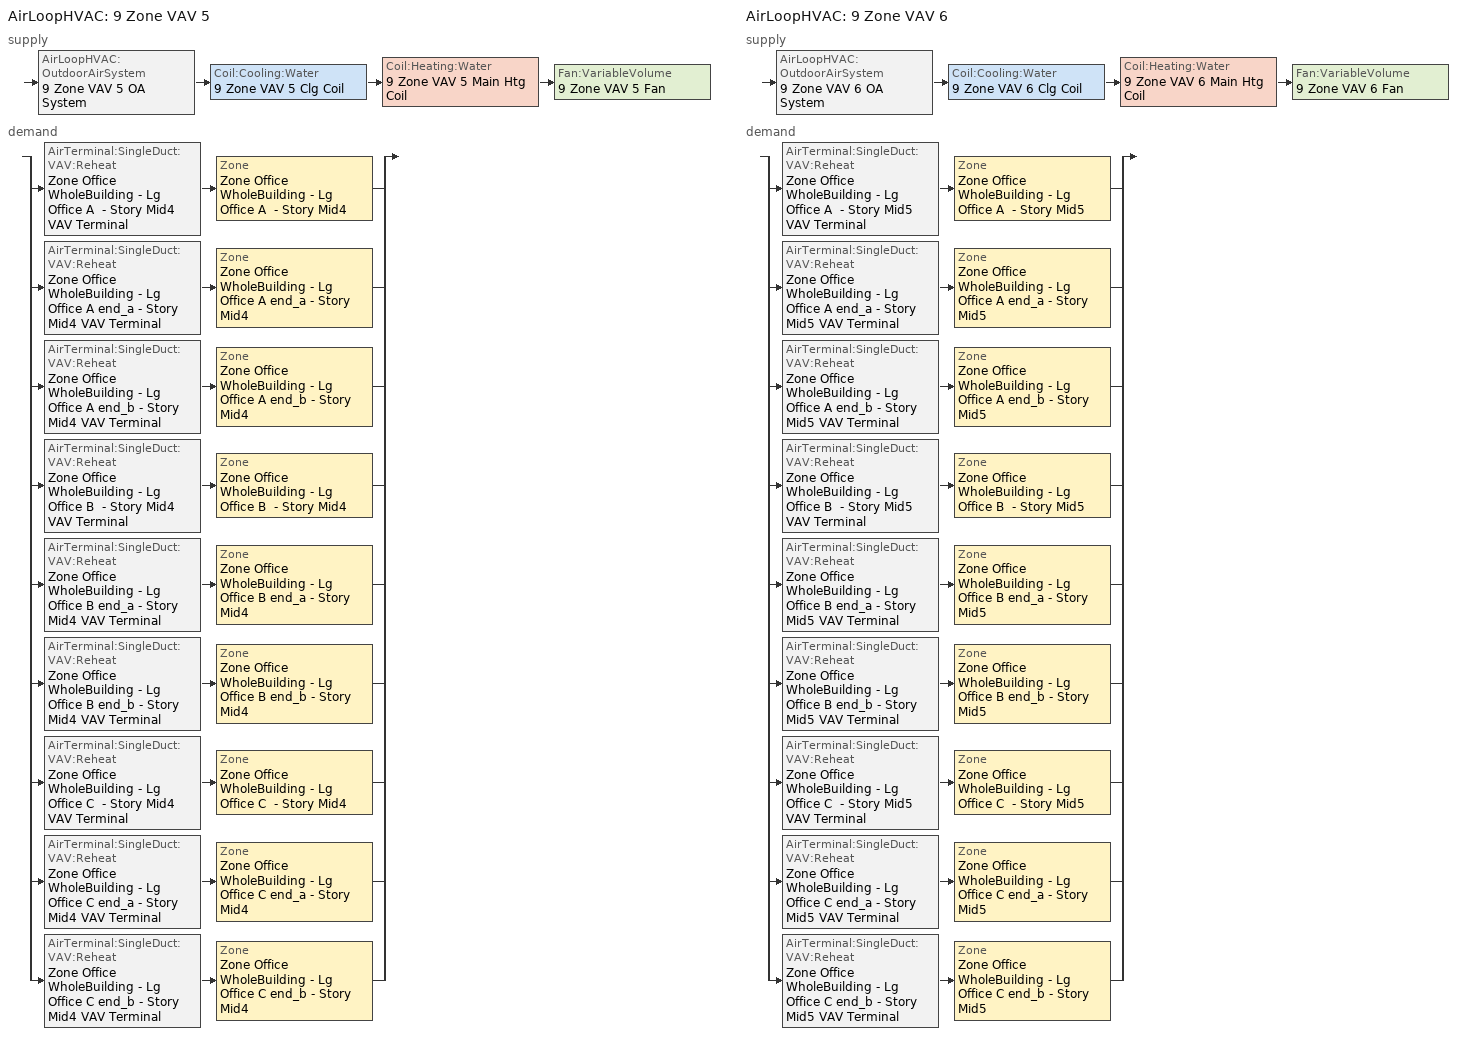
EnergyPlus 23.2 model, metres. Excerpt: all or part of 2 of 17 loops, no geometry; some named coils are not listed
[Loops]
AirLoopHVAC '9 Zone VAV 5'
 supply: AirLoopHVAC:OutdoorAirSystem '9 Zone VAV 5 OA System' > Coil:Cooling:Water '9 Zone VAV 5 Clg Coil' > Coil:Heating:Water '9 Zone VAV 5 Main Htg Coil' > Fan:VariableVolume '9 Zone VAV 5 Fan'
 demand: split
  | AirTerminal:SingleDuct:VAV:Reheat 'Zone Office WholeBuilding - Lg Office A  - Story Mid4 VAV Terminal' > Zone 'Zone Office WholeBuilding - Lg Office A  - Story Mid4'
  | AirTerminal:SingleDuct:VAV:Reheat 'Zone Office WholeBuilding - Lg Office A end_a - Story Mid4 VAV Terminal' > Zone 'Zone Office WholeBuilding - Lg Office A end_a - Story Mid4'
  | AirTerminal:SingleDuct:VAV:Reheat 'Zone Office WholeBuilding - Lg Office A end_b - Story Mid4 VAV Terminal' > Zone 'Zone Office WholeBuilding - Lg Office A end_b - Story Mid4'
  | AirTerminal:SingleDuct:VAV:Reheat 'Zone Office WholeBuilding - Lg Office B  - Story Mid4 VAV Terminal' > Zone 'Zone Office WholeBuilding - Lg Office B  - Story Mid4'
  | AirTerminal:SingleDuct:VAV:Reheat 'Zone Office WholeBuilding - Lg Office B end_a - Story Mid4 VAV Terminal' > Zone 'Zone Office WholeBuilding - Lg Office B end_a - Story Mid4'
  | AirTerminal:SingleDuct:VAV:Reheat 'Zone Office WholeBuilding - Lg Office B end_b - Story Mid4 VAV Terminal' > Zone 'Zone Office WholeBuilding - Lg Office B end_b - Story Mid4'
  | AirTerminal:SingleDuct:VAV:Reheat 'Zone Office WholeBuilding - Lg Office C  - Story Mid4 VAV Terminal' > Zone 'Zone Office WholeBuilding - Lg Office C  - Story Mid4'
  | AirTerminal:SingleDuct:VAV:Reheat 'Zone Office WholeBuilding - Lg Office C end_a - Story Mid4 VAV Terminal' > Zone 'Zone Office WholeBuilding - Lg Office C end_a - Story Mid4'
  | AirTerminal:SingleDuct:VAV:Reheat 'Zone Office WholeBuilding - Lg Office C end_b - Story Mid4 VAV Terminal' > Zone 'Zone Office WholeBuilding - Lg Office C end_b - Story Mid4'
AirLoopHVAC '9 Zone VAV 6'
 supply: AirLoopHVAC:OutdoorAirSystem '9 Zone VAV 6 OA System' > Coil:Cooling:Water '9 Zone VAV 6 Clg Coil' > Coil:Heating:Water '9 Zone VAV 6 Main Htg Coil' > Fan:VariableVolume '9 Zone VAV 6 Fan'
 demand: split
  | AirTerminal:SingleDuct:VAV:Reheat 'Zone Office WholeBuilding - Lg Office A  - Story Mid5 VAV Terminal' > Zone 'Zone Office WholeBuilding - Lg Office A  - Story Mid5'
  | AirTerminal:SingleDuct:VAV:Reheat 'Zone Office WholeBuilding - Lg Office A end_a - Story Mid5 VAV Terminal' > Zone 'Zone Office WholeBuilding - Lg Office A end_a - Story Mid5'
  | AirTerminal:SingleDuct:VAV:Reheat 'Zone Office WholeBuilding - Lg Office A end_b - Story Mid5 VAV Terminal' > Zone 'Zone Office WholeBuilding - Lg Office A end_b - Story Mid5'
  | AirTerminal:SingleDuct:VAV:Reheat 'Zone Office WholeBuilding - Lg Office B  - Story Mid5 VAV Terminal' > Zone 'Zone Office WholeBuilding - Lg Office B  - Story Mid5'
  | AirTerminal:SingleDuct:VAV:Reheat 'Zone Office WholeBuilding - Lg Office B end_a - Story Mid5 VAV Terminal' > Zone 'Zone Office WholeBuilding - Lg Office B end_a - Story Mid5'
  | AirTerminal:SingleDuct:VAV:Reheat 'Zone Office WholeBuilding - Lg Office B end_b - Story Mid5 VAV Terminal' > Zone 'Zone Office WholeBuilding - Lg Office B end_b - Story Mid5'
  | AirTerminal:SingleDuct:VAV:Reheat 'Zone Office WholeBuilding - Lg Office C  - Story Mid5 VAV Terminal' > Zone 'Zone Office WholeBuilding - Lg Office C  - Story Mid5'
  | AirTerminal:SingleDuct:VAV:Reheat 'Zone Office WholeBuilding - Lg Office C end_a - Story Mid5 VAV Terminal' > Zone 'Zone Office WholeBuilding - Lg Office C end_a - Story Mid5'
  | AirTerminal:SingleDuct:VAV:Reheat 'Zone Office WholeBuilding - Lg Office C end_b - Story Mid5 VAV Terminal' > Zone 'Zone Office WholeBuilding - Lg Office C end_b - Story Mid5'
[ZoneControl:Thermostat] Temperature Difference Between Cutout And Setpoint {deltaC}=0
Name | Zone or ZoneList | Control Type Schedule | Control 1
Zone Office WholeBuilding - Lg Office A  - Story Mid4 Thermostat | Zone Office WholeBuilding - Lg Office A  - Story Mid4 | Zone Office WholeBuilding - Lg Office A  - Story Mid4 Thermostat Schedule | Office WholeBuilding - Lg Office - ComStock DOE Ref Pre-1980 Thermostat 6
Zone Office WholeBuilding - Lg Office A  - Story Mid5 Thermostat | Zone Office WholeBuilding - Lg Office A  - Story Mid5 | Zone Office WholeBuilding - Lg Office A  - Story Mid5 Thermostat Schedule | Office WholeBuilding - Lg Office - ComStock DOE Ref Pre-1980 Thermostat 7
Zone Office WholeBuilding - Lg Office A end_a - Story Mid4 Thermostat | Zone Office WholeBuilding - Lg Office A end_a - Story Mid4 | Zone Office WholeBuilding - Lg Office A end_a - Story Mid4 Thermostat Schedule | Office WholeBuilding - Lg Office - ComStock DOE Ref Pre-1980 Thermostat 19
Zone Office WholeBuilding - Lg Office A end_a - Story Mid5 Thermostat | Zone Office WholeBuilding - Lg Office A end_a - Story Mid5 | Zone Office WholeBuilding - Lg Office A end_a - Story Mid5 Thermostat Schedule | Office WholeBuilding - Lg Office - ComStock DOE Ref Pre-1980 Thermostat 20
Zone Office WholeBuilding - Lg Office A end_b - Story Mid4 Thermostat | Zone Office WholeBuilding - Lg Office A end_b - Story Mid4 | Zone Office WholeBuilding - Lg Office A end_b - Story Mid4 Thermostat Schedule | Office WholeBuilding - Lg Office - ComStock DOE Ref Pre-1980 Thermostat 31
Zone Office WholeBuilding - Lg Office A end_b - Story Mid5 Thermostat | Zone Office WholeBuilding - Lg Office A end_b - Story Mid5 | Zone Office WholeBuilding - Lg Office A end_b - Story Mid5 Thermostat Schedule | Office WholeBuilding - Lg Office - ComStock DOE Ref Pre-1980 Thermostat 32
Zone Office WholeBuilding - Lg Office B  - Story Mid4 Thermostat | Zone Office WholeBuilding - Lg Office B  - Story Mid4 | Zone Office WholeBuilding - Lg Office B  - Story Mid4 Thermostat Schedule | Office WholeBuilding - Lg Office - ComStock DOE Ref Pre-1980 Thermostat 44
Zone Office WholeBuilding - Lg Office B  - Story Mid5 Thermostat | Zone Office WholeBuilding - Lg Office B  - Story Mid5 | Zone Office WholeBuilding - Lg Office B  - Story Mid5 Thermostat Schedule | Office WholeBuilding - Lg Office - ComStock DOE Ref Pre-1980 Thermostat 45
Zone Office WholeBuilding - Lg Office B end_a - Story Mid4 Thermostat | Zone Office WholeBuilding - Lg Office B end_a - Story Mid4 | Zone Office WholeBuilding - Lg Office B end_a - Story Mid4 Thermostat Schedule | Office WholeBuilding - Lg Office - ComStock DOE Ref Pre-1980 Thermostat 57
Zone Office WholeBuilding - Lg Office B end_a - Story Mid5 Thermostat | Zone Office WholeBuilding - Lg Office B end_a - Story Mid5 | Zone Office WholeBuilding - Lg Office B end_a - Story Mid5 Thermostat Schedule | Office WholeBuilding - Lg Office - ComStock DOE Ref Pre-1980 Thermostat 58
Zone Office WholeBuilding - Lg Office B end_b - Story Mid4 Thermostat | Zone Office WholeBuilding - Lg Office B end_b - Story Mid4 | Zone Office WholeBuilding - Lg Office B end_b - Story Mid4 Thermostat Schedule | Office WholeBuilding - Lg Office - ComStock DOE Ref Pre-1980 Thermostat 69
Zone Office WholeBuilding - Lg Office B end_b - Story Mid5 Thermostat | Zone Office WholeBuilding - Lg Office B end_b - Story Mid5 | Zone Office WholeBuilding - Lg Office B end_b - Story Mid5 Thermostat Schedule | Office WholeBuilding - Lg Office - ComStock DOE Ref Pre-1980 Thermostat 70
Zone Office WholeBuilding - Lg Office C  - Story Mid4 Thermostat | Zone Office WholeBuilding - Lg Office C  - Story Mid4 | Zone Office WholeBuilding - Lg Office C  - Story Mid4 Thermostat Schedule | Office WholeBuilding - Lg Office - ComStock DOE Ref Pre-1980 Thermostat 82
Zone Office WholeBuilding - Lg Office C  - Story Mid5 Thermostat | Zone Office WholeBuilding - Lg Office C  - Story Mid5 | Zone Office WholeBuilding - Lg Office C  - Story Mid5 Thermostat Schedule | Office WholeBuilding - Lg Office - ComStock DOE Ref Pre-1980 Thermostat 83
Zone Office WholeBuilding - Lg Office C end_a - Story Mid4 Thermostat | Zone Office WholeBuilding - Lg Office C end_a - Story Mid4 | Zone Office WholeBuilding - Lg Office C end_a - Story Mid4 Thermostat Schedule | Office WholeBuilding - Lg Office - ComStock DOE Ref Pre-1980 Thermostat 95
Zone Office WholeBuilding - Lg Office C end_a - Story Mid5 Thermostat | Zone Office WholeBuilding - Lg Office C end_a - Story Mid5 | Zone Office WholeBuilding - Lg Office C end_a - Story Mid5 Thermostat Schedule | Office WholeBuilding - Lg Office - ComStock DOE Ref Pre-1980 Thermostat 96
Zone Office WholeBuilding - Lg Office C end_b - Story Mid4 Thermostat | Zone Office WholeBuilding - Lg Office C end_b - Story Mid4 | Zone Office WholeBuilding - Lg Office C end_b - Story Mid4 Thermostat Schedule | Office WholeBuilding - Lg Office - ComStock DOE Ref Pre-1980 Thermostat 107
Zone Office WholeBuilding - Lg Office C end_b - Story Mid5 Thermostat | Zone Office WholeBuilding - Lg Office C end_b - Story Mid5 | Zone Office WholeBuilding - Lg Office C end_b - Story Mid5 Thermostat Schedule | Office WholeBuilding - Lg Office - ComStock DOE Ref Pre-1980 Thermostat 108
[ThermostatSetpoint:DualSetpoint] Heating Setpoint Temperature Schedule=Large Office HtgSetp; Cooling Setpoint Temperature Schedule=Large Office ClgSetp
Office WholeBuilding - Lg Office - ComStock DOE Ref Pre-1980 Thermostat 6; Office WholeBuilding - Lg Office - ComStock DOE Ref Pre-1980 Thermostat 7; Office WholeBuilding - Lg Office - ComStock DOE Ref Pre-1980 Thermostat 19; Office WholeBuilding - Lg Office - ComStock DOE Ref Pre-1980 Thermostat 20; Office WholeBuilding - Lg Office - ComStock DOE Ref Pre-1980 Thermostat 31; Office WholeBuilding - Lg Office - ComStock DOE Ref Pre-1980 Thermostat 32; Office WholeBuilding - Lg Office - ComStock DOE Ref Pre-1980 Thermostat 44; Office WholeBuilding - Lg Office - ComStock DOE Ref Pre-1980 Thermostat 45; Office WholeBuilding - Lg Office - ComStock DOE Ref Pre-1980 Thermostat 57; Office WholeBuilding - Lg Office - ComStock DOE Ref Pre-1980 Thermostat 58; Office WholeBuilding - Lg Office - ComStock DOE Ref Pre-1980 Thermostat 69; Office WholeBuilding - Lg Office - ComStock DOE Ref Pre-1980 Thermostat 70; Office WholeBuilding - Lg Office - ComStock DOE Ref Pre-1980 Thermostat 82; Office WholeBuilding - Lg Office - ComStock DOE Ref Pre-1980 Thermostat 83; Office WholeBuilding - Lg Office - ComStock DOE Ref Pre-1980 Thermostat 95; Office WholeBuilding - Lg Office - ComStock DOE Ref Pre-1980 Thermostat 96; Office WholeBuilding - Lg Office - ComStock DOE Ref Pre-1980 Thermostat 107; Office WholeBuilding - Lg Office - ComStock DOE Ref Pre-1980 Thermostat 108
[AirTerminal:SingleDuct:VAV:Reheat] Availability Schedule=Always On Discrete; Maximum Air Flow Rate {m3/s}=Autosize; Zone Minimum Air Flow Input Method=Constant; Constant Minimum Air Flow Fraction=0.3; Fixed Minimum Air Flow Rate {m3/s}=0; Maximum Hot Water or Steam Flow Rate {m3/s}=Autosize; Minimum Hot Water or Steam Flow Rate {m3/s}=0; Convergence Tolerance=0.001; Damper Heating Action=ReverseWithLimits; Maximum Flow per Zone Floor Area During Reheat {m3/s-m2}=Autocalculate; Maximum Flow Fraction During Reheat=0.5; Maximum Reheat Air Temperature {C}=40
Name | Reheat Coil
Zone Office WholeBuilding - Lg Office A  - Story Mid4 VAV Terminal | Zone Office WholeBuilding - Lg Office A  - Story Mid4 Reheat Coil
Zone Office WholeBuilding - Lg Office A  - Story Mid5 VAV Terminal | Zone Office WholeBuilding - Lg Office A  - Story Mid5 Reheat Coil
Zone Office WholeBuilding - Lg Office A end_a - Story Mid4 VAV Terminal | Zone Office WholeBuilding - Lg Office A end_a - Story Mid4 Reheat Coil
Zone Office WholeBuilding - Lg Office A end_a - Story Mid5 VAV Terminal | Zone Office WholeBuilding - Lg Office A end_a - Story Mid5 Reheat Coil
Zone Office WholeBuilding - Lg Office A end_b - Story Mid4 VAV Terminal | Zone Office WholeBuilding - Lg Office A end_b - Story Mid4 Reheat Coil
Zone Office WholeBuilding - Lg Office A end_b - Story Mid5 VAV Terminal | Zone Office WholeBuilding - Lg Office A end_b - Story Mid5 Reheat Coil
Zone Office WholeBuilding - Lg Office B  - Story Mid4 VAV Terminal | Zone Office WholeBuilding - Lg Office B  - Story Mid4 Reheat Coil
Zone Office WholeBuilding - Lg Office B  - Story Mid5 VAV Terminal | Zone Office WholeBuilding - Lg Office B  - Story Mid5 Reheat Coil
Zone Office WholeBuilding - Lg Office B end_a - Story Mid4 VAV Terminal | Zone Office WholeBuilding - Lg Office B end_a - Story Mid4 Reheat Coil
Zone Office WholeBuilding - Lg Office B end_a - Story Mid5 VAV Terminal | Zone Office WholeBuilding - Lg Office B end_a - Story Mid5 Reheat Coil
Zone Office WholeBuilding - Lg Office B end_b - Story Mid4 VAV Terminal | Zone Office WholeBuilding - Lg Office B end_b - Story Mid4 Reheat Coil
Zone Office WholeBuilding - Lg Office B end_b - Story Mid5 VAV Terminal | Zone Office WholeBuilding - Lg Office B end_b - Story Mid5 Reheat Coil
Zone Office WholeBuilding - Lg Office C  - Story Mid4 VAV Terminal | Zone Office WholeBuilding - Lg Office C  - Story Mid4 Reheat Coil
Zone Office WholeBuilding - Lg Office C  - Story Mid5 VAV Terminal | Zone Office WholeBuilding - Lg Office C  - Story Mid5 Reheat Coil
Zone Office WholeBuilding - Lg Office C end_a - Story Mid4 VAV Terminal | Zone Office WholeBuilding - Lg Office C end_a - Story Mid4 Reheat Coil
Zone Office WholeBuilding - Lg Office C end_a - Story Mid5 VAV Terminal | Zone Office WholeBuilding - Lg Office C end_a - Story Mid5 Reheat Coil
Zone Office WholeBuilding - Lg Office C end_b - Story Mid4 VAV Terminal | Zone Office WholeBuilding - Lg Office C end_b - Story Mid4 Reheat Coil
Zone Office WholeBuilding - Lg Office C end_b - Story Mid5 VAV Terminal | Zone Office WholeBuilding - Lg Office C end_b - Story Mid5 Reheat Coil
[Coil:Heating:Water] Availability Schedule=Always On Discrete; U-Factor Times Area Value {W/K}=Autosize; Maximum Water Flow Rate {m3/s}=Autosize; Performance Input Method=UFactorTimesAreaAndDesignWaterFlowRate; Rated Capacity {W}=Autosize; Rated Inlet Water Temperature {C}=82.2222; Rated Inlet Air Temperature {C}=7.22222; Rated Outlet Water Temperature {C}=71.1111; Rated Outlet Air Temperature {C}=12.7778; Rated Ratio for Air and Water Convection=0.5
9 Zone VAV 5 Main Htg Coil; 9 Zone VAV 6 Main Htg Coil
[Zone equipment]
Zone Office WholeBuilding - Lg Office A  - Story Mid4: Zone Office WholeBuilding - Lg Office A  - Story Mid4 VAV Terminal
Zone Office WholeBuilding - Lg Office A  - Story Mid5: Zone Office WholeBuilding - Lg Office A  - Story Mid5 VAV Terminal
Zone Office WholeBuilding - Lg Office A end_a - Story Mid4: Zone Office WholeBuilding - Lg Office A end_a - Story Mid4 VAV Terminal
Zone Office WholeBuilding - Lg Office A end_a - Story Mid5: Zone Office WholeBuilding - Lg Office A end_a - Story Mid5 VAV Terminal
Zone Office WholeBuilding - Lg Office A end_b - Story Mid4: Zone Office WholeBuilding - Lg Office A end_b - Story Mid4 VAV Terminal
Zone Office WholeBuilding - Lg Office A end_b - Story Mid5: Zone Office WholeBuilding - Lg Office A end_b - Story Mid5 VAV Terminal
Zone Office WholeBuilding - Lg Office B  - Story Mid4: Zone Office WholeBuilding - Lg Office B  - Story Mid4 VAV Terminal
Zone Office WholeBuilding - Lg Office B  - Story Mid5: Zone Office WholeBuilding - Lg Office B  - Story Mid5 VAV Terminal
Zone Office WholeBuilding - Lg Office B end_a - Story Mid4: Zone Office WholeBuilding - Lg Office B end_a - Story Mid4 VAV Terminal
Zone Office WholeBuilding - Lg Office B end_a - Story Mid5: Zone Office WholeBuilding - Lg Office B end_a - Story Mid5 VAV Terminal
Zone Office WholeBuilding - Lg Office B end_b - Story Mid4: Zone Office WholeBuilding - Lg Office B end_b - Story Mid4 VAV Terminal
Zone Office WholeBuilding - Lg Office B end_b - Story Mid5: Zone Office WholeBuilding - Lg Office B end_b - Story Mid5 VAV Terminal
Zone Office WholeBuilding - Lg Office C  - Story Mid4: Zone Office WholeBuilding - Lg Office C  - Story Mid4 VAV Terminal
Zone Office WholeBuilding - Lg Office C  - Story Mid5: Zone Office WholeBuilding - Lg Office C  - Story Mid5 VAV Terminal
Zone Office WholeBuilding - Lg Office C end_a - Story Mid4: Zone Office WholeBuilding - Lg Office C end_a - Story Mid4 VAV Terminal
Zone Office WholeBuilding - Lg Office C end_a - Story Mid5: Zone Office WholeBuilding - Lg Office C end_a - Story Mid5 VAV Terminal
Zone Office WholeBuilding - Lg Office C end_b - Story Mid4: Zone Office WholeBuilding - Lg Office C end_b - Story Mid4 VAV Terminal
Zone Office WholeBuilding - Lg Office C end_b - Story Mid5: Zone Office WholeBuilding - Lg Office C end_b - Story Mid5 VAV Terminal
[Sizing:Zone] Zone Cooling Design Supply Air Temperature Input Method=SupplyAirTemperature; Zone Cooling Design Supply Air Temperature {C}=12.7778; Zone Cooling Design Supply Air Temperature Difference {deltaC}=11.11; Zone Heating Design Supply Air Temperature Input Method=SupplyAirTemperature; Zone Heating Design Supply Air Temperature {C}=40; Zone Heating Design Supply Air Temperature Difference {deltaC}=11.11; Zone Cooling Design Supply Air Humidity Ratio {kgWater/kgDryAir}=0.0085; Zone Heating Design Supply Air Humidity Ratio {kgWater/kgDryAir}=0.008; Cooling Design Air Flow Method=DesignDayWithLimit; Cooling Design Air Flow Rate {m3/s}=0; Cooling Minimum Air Flow per Zone Floor Area {m3/s-m2}=0.000762; Cooling Minimum Air Flow {m3/s}=0; Cooling Minimum Air Flow Fraction=0; Heating Design Air Flow Method=DesignDay; Heating Design Air Flow Rate {m3/s}=0; Heating Maximum Air Flow per Zone Floor Area {m3/s-m2}=0.002032; Heating Maximum Air Flow {m3/s}=0.141576; Heating Maximum Air Flow Fraction=0.3; Account for Dedicated Outdoor Air System=No; Zone Load Sizing Method=Sensible Load Only No Latent Load; Zone Latent Cooling Design Supply Air Humidity Ratio Input Method=HumidityRatioDifference; Zone Cooling Design Supply Air Humidity Ratio Difference {kgWater/kgDryAir}=0.005; Zone Latent Heating Design Supply Air Humidity Ratio Input Method=HumidityRatioDifference; Zone Humidification Design Supply Air Humidity Ratio Difference {kgWater/kgDryAir}=0.005
Name | Design Specification Outdoor Air Object
Zone Office WholeBuilding - Lg Office A  - Story Mid4 | Zone Office WholeBuilding - Lg Office A  - Story Mid4 DSOA Space List
Zone Office WholeBuilding - Lg Office A  - Story Mid5 | Zone Office WholeBuilding - Lg Office A  - Story Mid5 DSOA Space List
Zone Office WholeBuilding - Lg Office A end_a - Story Mid4 | Zone Office WholeBuilding - Lg Office A end_a - Story Mid4 DSOA Space List
Zone Office WholeBuilding - Lg Office A end_a - Story Mid5 | Zone Office WholeBuilding - Lg Office A end_a - Story Mid5 DSOA Space List
Zone Office WholeBuilding - Lg Office A end_b - Story Mid4 | Zone Office WholeBuilding - Lg Office A end_b - Story Mid4 DSOA Space List
Zone Office WholeBuilding - Lg Office A end_b - Story Mid5 | Zone Office WholeBuilding - Lg Office A end_b - Story Mid5 DSOA Space List
Zone Office WholeBuilding - Lg Office B  - Story Mid4 | Zone Office WholeBuilding - Lg Office B  - Story Mid4 DSOA Space List
Zone Office WholeBuilding - Lg Office B  - Story Mid5 | Zone Office WholeBuilding - Lg Office B  - Story Mid5 DSOA Space List
Zone Office WholeBuilding - Lg Office B end_a - Story Mid4 | Zone Office WholeBuilding - Lg Office B end_a - Story Mid4 DSOA Space List
Zone Office WholeBuilding - Lg Office B end_a - Story Mid5 | Zone Office WholeBuilding - Lg Office B end_a - Story Mid5 DSOA Space List
Zone Office WholeBuilding - Lg Office B end_b - Story Mid4 | Zone Office WholeBuilding - Lg Office B end_b - Story Mid4 DSOA Space List
Zone Office WholeBuilding - Lg Office B end_b - Story Mid5 | Zone Office WholeBuilding - Lg Office B end_b - Story Mid5 DSOA Space List
Zone Office WholeBuilding - Lg Office C  - Story Mid4 | Zone Office WholeBuilding - Lg Office C  - Story Mid4 DSOA Space List
Zone Office WholeBuilding - Lg Office C  - Story Mid5 | Zone Office WholeBuilding - Lg Office C  - Story Mid5 DSOA Space List
Zone Office WholeBuilding - Lg Office C end_a - Story Mid4 | Zone Office WholeBuilding - Lg Office C end_a - Story Mid4 DSOA Space List
Zone Office WholeBuilding - Lg Office C end_a - Story Mid5 | Zone Office WholeBuilding - Lg Office C end_a - Story Mid5 DSOA Space List
Zone Office WholeBuilding - Lg Office C end_b - Story Mid4 | Zone Office WholeBuilding - Lg Office C end_b - Story Mid4 DSOA Space List
Zone Office WholeBuilding - Lg Office C end_b - Story Mid5 | Zone Office WholeBuilding - Lg Office C end_b - Story Mid5 DSOA Space List
[Controller:MechanicalVentilation] Demand Controlled Ventilation=No; System Outdoor Air Method=ZoneSum; Design Specification Outdoor Air Object Name 1=Office WholeBuilding - Lg Office Ventilation; Design Specification Outdoor Air Object Name 2=Office WholeBuilding - Lg Office Ventilation; Design Specification Outdoor Air Object Name 3=Office WholeBuilding - Lg Office Ventilation; Design Specification Outdoor Air Object Name 4=Office WholeBuilding - Lg Office Ventilation; Design Specification Outdoor Air Object Name 5=Office WholeBuilding - Lg Office Ventilation; Design Specification Outdoor Air Object Name 6=Office WholeBuilding - Lg Office Ventilation; Design Specification Outdoor Air Object Name 7=Office WholeBuilding - Lg Office Ventilation; Design Specification Outdoor Air Object Name 8=Office WholeBuilding - Lg Office Ventilation; Design Specification Outdoor Air Object Name 9=Office WholeBuilding - Lg Office Ventilation
Name | Availability Schedule | Zone or ZoneList Name 1 | Zone or ZoneList Name 2 | Zone or ZoneList Name 3 | Zone or ZoneList Name 4 | Zone or ZoneList Name 5 | Zone or ZoneList Name 6 | Zone or ZoneList Name 7 | Zone or ZoneList Name 8 | Zone or ZoneList Name 9
9 Zone VAV 5 Vent Controller | 9 Zone VAV 5_night_ventcycle_schedule | Zone Office WholeBuilding - Lg Office A  - Story Mid4 | Zone Office WholeBuilding - Lg Office A end_a - Story Mid4 | Zone Office WholeBuilding - Lg Office A end_b - Story Mid4 | Zone Office WholeBuilding - Lg Office B  - Story Mid4 | Zone Office WholeBuilding - Lg Office B end_a - Story Mid4 | Zone Office WholeBuilding - Lg Office B end_b - Story Mid4 | Zone Office WholeBuilding - Lg Office C  - Story Mid4 | Zone Office WholeBuilding - Lg Office C end_a - Story Mid4 | Zone Office WholeBuilding - Lg Office C end_b - Story Mid4
9 Zone VAV 6 Vent Controller | 9 Zone VAV 6_night_ventcycle_schedule | Zone Office WholeBuilding - Lg Office A  - Story Mid5 | Zone Office WholeBuilding - Lg Office A end_a - Story Mid5 | Zone Office WholeBuilding - Lg Office A end_b - Story Mid5 | Zone Office WholeBuilding - Lg Office B  - Story Mid5 | Zone Office WholeBuilding - Lg Office B end_a - Story Mid5 | Zone Office WholeBuilding - Lg Office B end_b - Story Mid5 | Zone Office WholeBuilding - Lg Office C  - Story Mid5 | Zone Office WholeBuilding - Lg Office C end_a - Story Mid5 | Zone Office WholeBuilding - Lg Office C end_b - Story Mid5
[DesignSpecification:OutdoorAir]
Office WholeBuilding - Lg Office Ventilation: Outdoor Air Method=Sum; Outdoor Air Flow per Person {m3/s-person}=0.00943895; Outdoor Air Flow per Zone Floor Area {m3/s-m2}=0; Outdoor Air Flow per Zone {m3/s}=0; Outdoor Air Flow Air Changes per Hour {1/hr}=0
[DesignSpecification:OutdoorAir:SpaceList] Space Design Specification Outdoor Air Object Name 1=Office WholeBuilding - Lg Office Ventilation
Name | Space Name 1
Zone Office WholeBuilding - Lg Office A  - Story Mid4 DSOA Space List | Office WholeBuilding - Lg Office A  - Story Mid4
Zone Office WholeBuilding - Lg Office A  - Story Mid5 DSOA Space List | Office WholeBuilding - Lg Office A  - Story Mid5
Zone Office WholeBuilding - Lg Office A end_a - Story Mid4 DSOA Space List | Office WholeBuilding - Lg Office A end_a - Story Mid4
Zone Office WholeBuilding - Lg Office A end_a - Story Mid5 DSOA Space List | Office WholeBuilding - Lg Office A end_a - Story Mid5
Zone Office WholeBuilding - Lg Office A end_b - Story Mid4 DSOA Space List | Office WholeBuilding - Lg Office A end_b - Story Mid4
Zone Office WholeBuilding - Lg Office A end_b - Story Mid5 DSOA Space List | Office WholeBuilding - Lg Office A end_b - Story Mid5
Zone Office WholeBuilding - Lg Office B  - Story Mid4 DSOA Space List | Office WholeBuilding - Lg Office B  - Story Mid4
Zone Office WholeBuilding - Lg Office B  - Story Mid5 DSOA Space List | Office WholeBuilding - Lg Office B  - Story Mid5
Zone Office WholeBuilding - Lg Office B end_a - Story Mid4 DSOA Space List | Office WholeBuilding - Lg Office B end_a - Story Mid4
Zone Office WholeBuilding - Lg Office B end_a - Story Mid5 DSOA Space List | Office WholeBuilding - Lg Office B end_a - Story Mid5
Zone Office WholeBuilding - Lg Office B end_b - Story Mid4 DSOA Space List | Office WholeBuilding - Lg Office B end_b - Story Mid4
Zone Office WholeBuilding - Lg Office B end_b - Story Mid5 DSOA Space List | Office WholeBuilding - Lg Office B end_b - Story Mid5
Zone Office WholeBuilding - Lg Office C  - Story Mid4 DSOA Space List | Office WholeBuilding - Lg Office C  - Story Mid4
Zone Office WholeBuilding - Lg Office C  - Story Mid5 DSOA Space List | Office WholeBuilding - Lg Office C  - Story Mid5
Zone Office WholeBuilding - Lg Office C end_a - Story Mid4 DSOA Space List | Office WholeBuilding - Lg Office C end_a - Story Mid4
Zone Office WholeBuilding - Lg Office C end_a - Story Mid5 DSOA Space List | Office WholeBuilding - Lg Office C end_a - Story Mid5
Zone Office WholeBuilding - Lg Office C end_b - Story Mid4 DSOA Space List | Office WholeBuilding - Lg Office C end_b - Story Mid4
Zone Office WholeBuilding - Lg Office C end_b - Story Mid5 DSOA Space List | Office WholeBuilding - Lg Office C end_b - Story Mid5
[AirLoopHVAC] Design Supply Air Flow Rate {m3/s}=AutoSize; Design Return Air Flow Fraction of Supply Air Flow=1
9 Zone VAV 5; 9 Zone VAV 6
[Sizing:System] Type of Load to Size On=Sensible; Design Outdoor Air Flow Rate {m3/s}=Autosize; Central Heating Maximum System Air Flow Ratio=0.3; Preheat Design Temperature {C}=7.22222; Preheat Design Humidity Ratio {kgWater/kgDryAir}=0.008; Precool Design Temperature {C}=12.7778; Precool Design Humidity Ratio {kgWater/kgDryAir}=0.008; Central Cooling Design Supply Air Temperature {C}=12.7778; Central Heating Design Supply Air Temperature {C}=12.7778; Type of Zone Sum to Use=Coincident; 100% Outdoor Air in Cooling=No; 100% Outdoor Air in Heating=No; Central Cooling Design Supply Air Humidity Ratio {kgWater/kgDryAir}=0.0085; Central Heating Design Supply Air Humidity Ratio {kgWater/kgDryAir}=0.008; Cooling Supply Air Flow Rate Method=DesignDay; Cooling Supply Air Flow Rate {m3/s}=0; Cooling Supply Air Flow Rate Per Floor Area {m3/s-m2}=0.00996765; Cooling Fraction of Autosized Cooling Supply Air Flow Rate=1; Cooling Supply Air Flow Rate Per Unit Cooling Capacity {m3/s-W}=3.94755e-05; Heating Supply Air Flow Rate Method=DesignDay; Heating Supply Air Flow Rate {m3/s}=0; Heating Supply Air Flow Rate Per Floor Area {m3/s-m2}=0.00996765; Heating Fraction of Autosized Heating Supply Air Flow Rate=1; Heating Fraction of Autosized Cooling Supply Air Flow Rate=1; Heating Supply Air Flow Rate Per Unit Heating Capacity {m3/s-W}=3.15882e-05; System Outdoor Air Method=ZoneSum; Zone Maximum Outdoor Air Fraction=1; Cooling Design Capacity Method=CoolingDesignCapacity; Cooling Design Capacity {W}=Autosize; Cooling Design Capacity Per Floor Area {W/m2}=234.7; Fraction of Autosized Cooling Design Capacity=1; Heating Design Capacity Method=HeatingDesignCapacity; Heating Design Capacity {W}=Autosize; Heating Design Capacity Per Floor Area {W/m2}=157; Fraction of Autosized Heating Design Capacity=1; Central Cooling Capacity Control Method=OnOff; Occupant Diversity=Autosize
9 Zone VAV 5; 9 Zone VAV 6
[Controller:WaterCoil] Control Variable=Temperature; Actuator Variable=Flow; Maximum Actuated Flow {m3/s}=Autosize; Minimum Actuated Flow {m3/s}=0
Name | Action | Controller Convergence Tolerance {deltaC}
9 Zone VAV 5 Clg Coil Controller; 9 Zone VAV 6 Clg Coil Controller | Reverse | Autosize
9 Zone VAV 5 Main Htg Coil Controller; 9 Zone VAV 6 Main Htg Coil Controller | Normal | 0.0001
[Controller:OutdoorAir] Minimum Outdoor Air Flow Rate {m3/s}=Autosize; Maximum Outdoor Air Flow Rate {m3/s}=Autosize; Economizer Control Type=NoEconomizer; Economizer Control Action Type=ModulateFlow; Economizer Maximum Limit Dry-Bulb Temperature {C}=12.7778; Economizer Maximum Limit Enthalpy {J/kg}=64000; Lockout Type=LockoutWithHeating; Minimum Limit Type=FixedMinimum; High Humidity Control=No; Control High Indoor Humidity Based on Outdoor Humidity Ratio=Yes; Heat Recovery Bypass Control Type=BypassWhenWithinEconomizerLimits; Economizer Operation Staging=InterlockedWithMechanicalCooling
Name | Minimum Outdoor Air Schedule | Mechanical Ventilation Controller
9 Zone VAV 5 OA Controller | 9 Zone VAV 5_night_ventcycle_schedule | 9 Zone VAV 5 Vent Controller
9 Zone VAV 6 OA Controller | 9 Zone VAV 6_night_ventcycle_schedule | 9 Zone VAV 6 Vent Controller
[SetpointManager:MixedAir] Control Variable=Temperature
Name | Setpoint Node or NodeList
9 Zone VAV 5 Mixed Air Node OS Default SPM | 9 Zone VAV 5 Mixed Air Node
9 Zone VAV 5 Clg Coil Outlet Air Node OS Default SPM | 9 Zone VAV 5 Clg Coil Outlet Air Node
9 Zone VAV 5 Main Htg Coil Outlet Air Node OS Default SPM | 9 Zone VAV 5 Main Htg Coil Outlet Air Node
9 Zone VAV 6 Mixed Air Node OS Default SPM | 9 Zone VAV 6 Mixed Air Node
9 Zone VAV 6 Clg Coil Outlet Air Node OS Default SPM | 9 Zone VAV 6 Clg Coil Outlet Air Node
9 Zone VAV 6 Main Htg Coil Outlet Air Node OS Default SPM | 9 Zone VAV 6 Main Htg Coil Outlet Air Node
[Coil:Cooling:Water] Availability Schedule=Always On Discrete; Design Water Flow Rate {m3/s}=Autosize; Design Air Flow Rate {m3/s}=Autosize; Design Inlet Water Temperature {C}=Autosize; Design Inlet Air Temperature {C}=Autosize; Design Outlet Air Temperature {C}=Autosize; Design Inlet Air Humidity Ratio {kgWater/kgDryAir}=Autosize; Design Outlet Air Humidity Ratio {kgWater/kgDryAir}=Autosize; Type of Analysis=SimpleAnalysis; Heat Exchanger Configuration=CrossFlow
9 Zone VAV 5 Clg Coil; 9 Zone VAV 6 Clg Coil
[Fan:VariableVolume] Fan Total Efficiency=0.6006; Pressure Rise {Pa}=1574.24; Maximum Flow Rate {m3/s}=AutoSize; Fan Power Minimum Flow Rate Input Method=Fraction; Fan Power Minimum Flow Fraction=0.25; Fan Power Minimum Air Flow Rate {m3/s}=0; Motor Efficiency=0.924; Motor In Airstream Fraction=1; Fan Power Coefficient 1=0.04076; Fan Power Coefficient 2=0.0881; Fan Power Coefficient 3=-0.0729; Fan Power Coefficient 4=0.9437; Fan Power Coefficient 5=0
Name | Availability Schedule
9 Zone VAV 5 Fan | 9 Zone VAV 5 Occ Sch
9 Zone VAV 6 Fan | 9 Zone VAV 6 Occ Sch
[SetpointManager:Scheduled] Control Variable=Temperature; Schedule=Supply Air Temp - 55.0F
Name | Setpoint Node or NodeList
9 Zone VAV 5 Supply Air Setpoint Manager | 9 Zone VAV 5 Supply Outlet Node
9 Zone VAV 6 Supply Air Setpoint Manager | 9 Zone VAV 6 Supply Outlet Node
[Schedule:Day:Interval]
Large Office HtgSetp Default: Average, 02:45, 19.4444, 19:45, 21.1111, 24:00, 19.4444
Large Office HtgSetp Sat Day: Average, 02:45, 19.4444, 24:00, 21.1111
Large Office HtgSetp SmrDsn|Sun Day: Average, 04:45, 19.4444, 24:00, 19.4444
Schedule Day 5; Schedule Day 6: No, 24:00, 21.1111
Large Office ClgSetp Default: Average, 02:45, 26.6667, 19:45, 23.8889, 24:00, 26.6667
Large Office ClgSetp Sat Day: Average, 02:45, 26.6667, 24:00, 23.8889
Large Office ClgSetp WntrDsn|Sun Day: Average, 04:45, 26.6667, 24:00, 26.6667
Schedule Day 2; Schedule Day 3: No, 24:00, 23.8889
9 Zone VAV 5 Occ Sch Default; 9 Zone VAV 6 Occ Sch Default: No, 03:30, 0, 18:15, 1, 24:00, 0
9 Zone VAV 5 Occ Sch Saturday; 9 Zone VAV 6 Occ Sch Saturday: No, 03:45, 0, 20:22, 1, 24:00, 0
9 Zone VAV 5 Occ Sch Summer Design Day; 9 Zone VAV 5 Occ Sch Winter Design Day; 9 Zone VAV 6 Occ Sch Summer Design Day; 9 Zone VAV 6 Occ Sch Winter Design Day: No, 24:00, 1
9 Zone VAV 5 Occ Sch Sunday; 9 Zone VAV 6 Occ Sch Sunday: No, 24:00, 0
autogen Supply Air Temp - 55.0F 0_day_sch; autogen Supply Air Temp - 55.0F 1_day_sch; Supply Air Temp - 55.0F Default: Average, 24:00, 12.7778
[Schedule:Week:Daily]
Large Office HtgSetp Week Rule - Jan1-Jan6: Large Office HtgSetp Default, Large Office HtgSetp Default, Large Office HtgSetp Default, Large Office HtgSetp Default, Large Office HtgSetp Default, Large Office HtgSetp Default, Large Office HtgSetp Sat Day, Large Office HtgSetp Default, Schedule Day 5, Schedule Day 6, Large Office HtgSetp Default, Large Office HtgSetp Default
Large Office HtgSetp Week Rule - Jan7-Dec31: Large Office HtgSetp SmrDsn|Sun Day, Large Office HtgSetp Default, Large Office HtgSetp Default, Large Office HtgSetp Default, Large Office HtgSetp Default, Large Office HtgSetp Default, Large Office HtgSetp Sat Day, Large Office HtgSetp Default, Schedule Day 5, Schedule Day 6, Large Office HtgSetp Default, Large Office HtgSetp Default
Large Office ClgSetp Week Rule - Jan1-Jan6: Large Office ClgSetp Default, Large Office ClgSetp Default, Large Office ClgSetp Default, Large Office ClgSetp Default, Large Office ClgSetp Default, Large Office ClgSetp Default, Large Office ClgSetp Sat Day, Large Office ClgSetp Default, Schedule Day 2, Schedule Day 3, Large Office ClgSetp Default, Large Office ClgSetp Default
Large Office ClgSetp Week Rule - Jan7-Dec31: Large Office ClgSetp WntrDsn|Sun Day, Large Office ClgSetp Default, Large Office ClgSetp Default, Large Office ClgSetp Default, Large Office ClgSetp Default, Large Office ClgSetp Default, Large Office ClgSetp Sat Day, Large Office ClgSetp Default, Schedule Day 2, Schedule Day 3, Large Office ClgSetp Default, Large Office ClgSetp Default
9 Zone VAV 5 Occ Sch Week Rule - Jan1-Jan6: 9 Zone VAV 5 Occ Sch Default, 9 Zone VAV 5 Occ Sch Default, 9 Zone VAV 5 Occ Sch Default, 9 Zone VAV 5 Occ Sch Default, 9 Zone VAV 5 Occ Sch Default, 9 Zone VAV 5 Occ Sch Default, 9 Zone VAV 5 Occ Sch Saturday, 9 Zone VAV 5 Occ Sch Default, 9 Zone VAV 5 Occ Sch Summer Design Day, 9 Zone VAV 5 Occ Sch Winter Design Day, 9 Zone VAV 5 Occ Sch Default, 9 Zone VAV 5 Occ Sch Default
9 Zone VAV 5 Occ Sch Week Rule - Jan7-Dec31: 9 Zone VAV 5 Occ Sch Sunday, 9 Zone VAV 5 Occ Sch Default, 9 Zone VAV 5 Occ Sch Default, 9 Zone VAV 5 Occ Sch Default, 9 Zone VAV 5 Occ Sch Default, 9 Zone VAV 5 Occ Sch Default, 9 Zone VAV 5 Occ Sch Saturday, 9 Zone VAV 5 Occ Sch Default, 9 Zone VAV 5 Occ Sch Summer Design Day, 9 Zone VAV 5 Occ Sch Winter Design Day, 9 Zone VAV 5 Occ Sch Default, 9 Zone VAV 5 Occ Sch Default
9 Zone VAV 6 Occ Sch Week Rule - Jan1-Jan6: 9 Zone VAV 6 Occ Sch Default, 9 Zone VAV 6 Occ Sch Default, 9 Zone VAV 6 Occ Sch Default, 9 Zone VAV 6 Occ Sch Default, 9 Zone VAV 6 Occ Sch Default, 9 Zone VAV 6 Occ Sch Default, 9 Zone VAV 6 Occ Sch Saturday, 9 Zone VAV 6 Occ Sch Default, 9 Zone VAV 6 Occ Sch Summer Design Day, 9 Zone VAV 6 Occ Sch Winter Design Day, 9 Zone VAV 6 Occ Sch Default, 9 Zone VAV 6 Occ Sch Default
9 Zone VAV 6 Occ Sch Week Rule - Jan7-Dec31: 9 Zone VAV 6 Occ Sch Sunday, 9 Zone VAV 6 Occ Sch Default, 9 Zone VAV 6 Occ Sch Default, 9 Zone VAV 6 Occ Sch Default, 9 Zone VAV 6 Occ Sch Default, 9 Zone VAV 6 Occ Sch Default, 9 Zone VAV 6 Occ Sch Saturday, 9 Zone VAV 6 Occ Sch Default, 9 Zone VAV 6 Occ Sch Summer Design Day, 9 Zone VAV 6 Occ Sch Winter Design Day, 9 Zone VAV 6 Occ Sch Default, 9 Zone VAV 6 Occ Sch Default
Supply Air Temp - 55.0F Week Rule - Jan1-Jan6: Supply Air Temp - 55.0F Default, Supply Air Temp - 55.0F Default, Supply Air Temp - 55.0F Default, Supply Air Temp - 55.0F Default, Supply Air Temp - 55.0F Default, Supply Air Temp - 55.0F Default, autogen Supply Air Temp - 55.0F 0_day_sch, Supply Air Temp - 55.0F Default, Supply Air Temp - 55.0F Default, Supply Air Temp - 55.0F Default, Supply Air Temp - 55.0F Default, Supply Air Temp - 55.0F Default
Supply Air Temp - 55.0F Week Rule - Jan7-Dec31: autogen Supply Air Temp - 55.0F 1_day_sch, Supply Air Temp - 55.0F Default, Supply Air Temp - 55.0F Default, Supply Air Temp - 55.0F Default, Supply Air Temp - 55.0F Default, Supply Air Temp - 55.0F Default, autogen Supply Air Temp - 55.0F 0_day_sch, Supply Air Temp - 55.0F Default, Supply Air Temp - 55.0F Default, Supply Air Temp - 55.0F Default, Supply Air Temp - 55.0F Default, Supply Air Temp - 55.0F Default
[Schedule:Year]
Large Office HtgSetp: Large Office HtgSetp Week Rule - Jan1-Jan6, 1, 1, 1, 6, Large Office HtgSetp Week Rule - Jan7-Dec31, 1, 7, 12, 31
Large Office ClgSetp: Large Office ClgSetp Week Rule - Jan1-Jan6, 1, 1, 1, 6, Large Office ClgSetp Week Rule - Jan7-Dec31, 1, 7, 12, 31
9 Zone VAV 5 Occ Sch: 9 Zone VAV 5 Occ Sch Week Rule - Jan1-Jan6, 1, 1, 1, 6, 9 Zone VAV 5 Occ Sch Week Rule - Jan7-Dec31, 1, 7, 12, 31
9 Zone VAV 6 Occ Sch: 9 Zone VAV 6 Occ Sch Week Rule - Jan1-Jan6, 1, 1, 1, 6, 9 Zone VAV 6 Occ Sch Week Rule - Jan7-Dec31, 1, 7, 12, 31
Supply Air Temp - 55.0F: Supply Air Temp - 55.0F Week Rule - Jan1-Jan6, 1, 1, 1, 6, Supply Air Temp - 55.0F Week Rule - Jan7-Dec31, 1, 7, 12, 31
[Schedule:Compact]
Zone Office WholeBuilding - Lg Office A  - Story Mid4 Thermostat Schedule; Zone Office WholeBuilding - Lg Office A  - Story Mid5 Thermostat Schedule; Zone Office WholeBuilding - Lg Office A end_a - Story Mid4 Thermostat Schedule; Zone Office WholeBuilding - Lg Office A end_a - Story Mid5 Thermostat Schedule; Zone Office WholeBuilding - Lg Office A end_b - Story Mid4 Thermostat Schedule; Zone Office WholeBuilding - Lg Office A end_b - Story Mid5 Thermostat Schedule; Zone Office WholeBuilding - Lg Office B  - Story Mid4 Thermostat Schedule; Zone Office WholeBuilding - Lg Office B  - Story Mid5 Thermostat Schedule; Zone Office WholeBuilding - Lg Office B end_a - Story Mid4 Thermostat Schedule; Zone Office WholeBuilding - Lg Office B end_a - Story Mid5 Thermostat Schedule; Zone Office WholeBuilding - Lg Office B end_b - Story Mid4 Thermostat Schedule; Zone Office WholeBuilding - Lg Office B end_b - Story Mid5 Thermostat Schedule; Zone Office WholeBuilding - Lg Office C  - Story Mid4 Thermostat Schedule; Zone Office WholeBuilding - Lg Office C  - Story Mid5 Thermostat Schedule; Zone Office WholeBuilding - Lg Office C end_a - Story Mid4 Thermostat Schedule; Zone Office WholeBuilding - Lg Office C end_a - Story Mid5 Thermostat Schedule; Zone Office WholeBuilding - Lg Office C end_b - Story Mid4 Thermostat Schedule; Zone Office WholeBuilding - Lg Office C end_b - Story Mid5 Thermostat Schedule: Through: 12/31, For: AllDays, Until: 24:00, 4
[Schedule:Constant] Hourly Value=1
Always On Discrete; 9 Zone VAV 5_night_ventcycle_schedule; 9 Zone VAV 6_night_ventcycle_schedule
